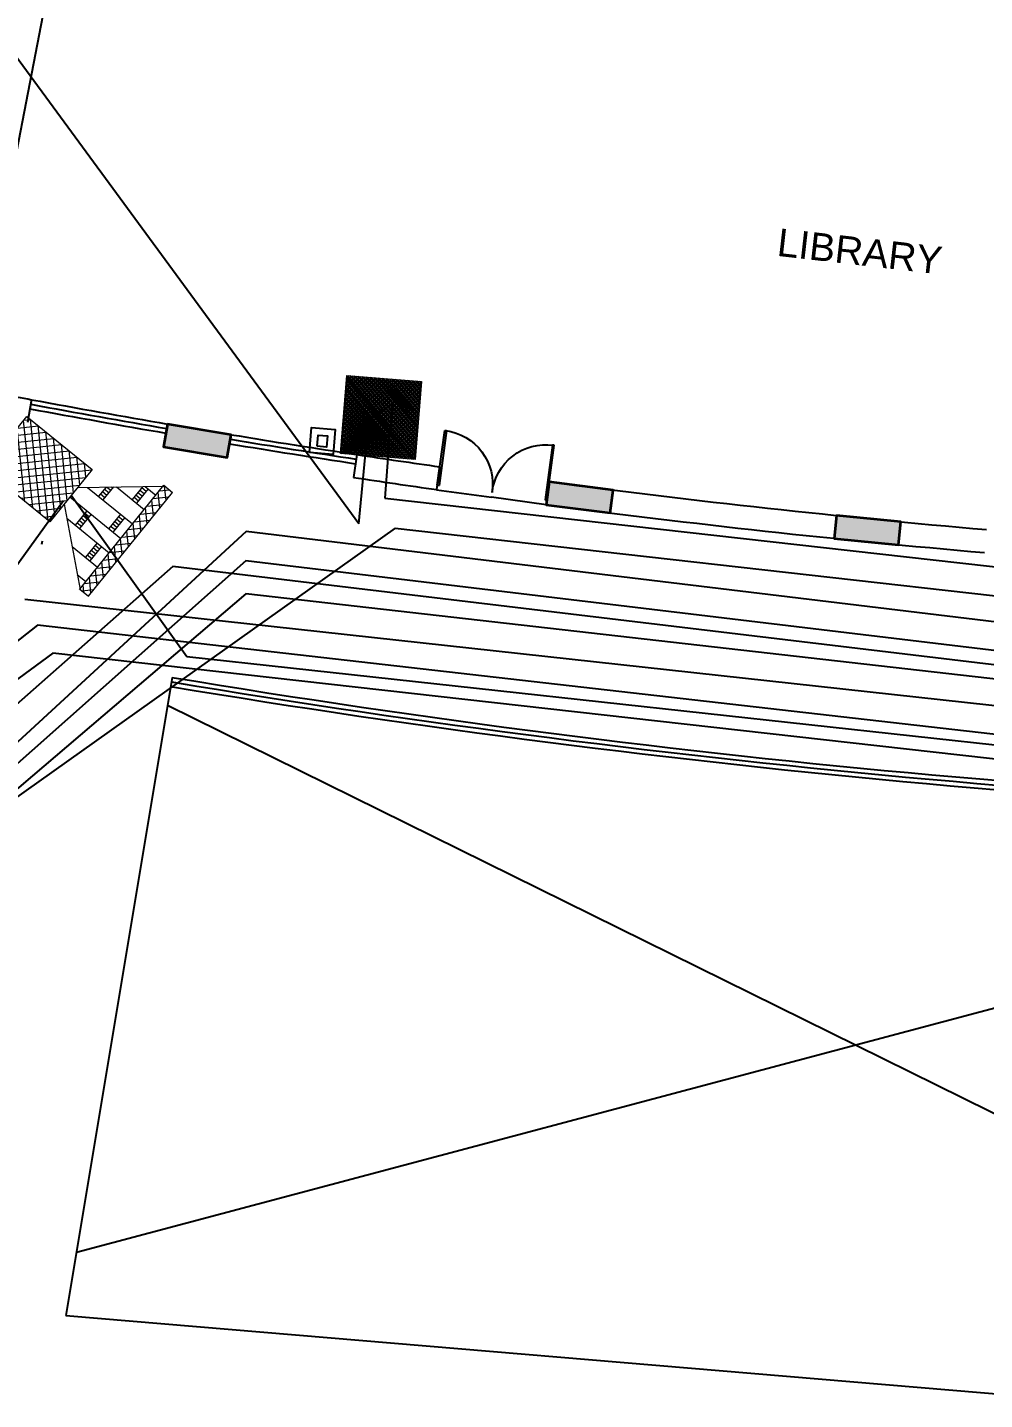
# Model space of a CAD drawing. Header units: inches. Extents: x -221585 to 401252, y -284294 to 332380.
# Drawn here: x 154837 to 155876, y 39467 to 40955 of the extents above; entities that cross this region are included whole.
import ezdxf

# ---------------------------------------------------------------- set-up
doc = ezdxf.new("R2010")
doc.units = ezdxf.units.IN
doc.header["$MEASUREMENT"] = 0
doc.linetypes.add('HIDDEN2', pattern=[0.1875, 0.125, -0.0625])
for name, color, linetype, lineweight in [('A-SEC-TXT', 3, 'Continuous', 0), ('A-WALL', 1, 'Continuous', 9), ('column fa 25', 3, 'Continuous', 35), ('text', 72, 'HIDDEN2', 5), ('Wall mount speaker', 2, 'Continuous', 0)]:
    doc.layers.add(name, color=color, linetype=linetype, lineweight=lineweight)
doc.layers.add('AC-GRND-PATT', color=251, linetype='Continuous')
doc.layers.add('TEL', color=6, linetype='Continuous')
doc.styles.add('DIM', font='arial.ttf')
pattern_1 = [(135, (-206628.523, -439172.145), (31.0767903, 31.0767903), []), (45, (-206628.523, -439172.145), (31.0767903, -31.0767903), [])]

# ---------------------------------------------------------------- blocks, each defined once
blk = doc.blocks.new('RYTRTRTRTRT')
at = {"color": 1}
for p, q in [((42.518, 61.153), (42.518, 61.753)), ((42.518, 61.753), (42.538, 61.753)), ((42.538, 61.753), (42.538, 61.153)), ((43.718, 61.753), (43.698, 61.753)), ((43.698, 61.753), (43.698, 61.153)), ((43.718, 61.153), (43.718, 61.753)), ((42.518, 61.153), (42.538, 61.153)), ((43.718, 61.153), (43.698, 61.153)), ((42.518, 61.103), (43.118, 61.103)), ((43.718, 61.103), (43.118, 61.103))]:
    blk.add_line(p, q, dxfattribs=at)
for centre, start, end in [((42.528, 61.163), 359.0371, 90), ((43.708, 61.163), 90, 180.9629)]:
    blk.add_arc(centre, 0.59, start, end, dxfattribs=at)
blk = doc.blocks.new('dd')
at = {"layer": 'column fa 25', "ltscale": 10}
h = blk.add_hatch(color=3, dxfattribs=at)
h.set_gradient(color1=(141, 141, 141), color2=(145, 145, 145), one_color=1, tint=0.57, name='CYLINDER')
h.paths.add_polyline_path([(177327.8, 119886), (177352.8, 119886), (177352.8, 119956), (177327.8, 119956)])
at = {"layer": 'column fa 25', "color": 1, "ltscale": 10}
blk.add_lwpolyline([(177327.8, 119886), (177352.8, 119886), (177352.8, 119956), (177327.8, 119956)], close=True, dxfattribs=at)
blk = doc.blocks.new('A$C54490F4E')
at = {"layer": 'Wall mount speaker', "ltscale": 0.1}
h = blk.add_hatch(dxfattribs=at)
h.set_pattern_fill('ANSI31', color=3, scale=50, style=0)
h.paths.add_polyline_path([(347.4, 331.9), (0, 331.9), (0, 0), (347.4, 0)])
at = {"layer": 'Wall mount speaker', "color": 3, "ltscale": 0.1}
blk.add_lwpolyline([(0, 331.9), (347.4, 331.9), (347.4, 0), (0, 0)], close=True, dxfattribs=at)
blk = doc.blocks.new('A$C1A917D7C')
at = {"layer": 'TEL', "elevation": 0}
for points in [[(0, 956), (227, 956), (227, 744), (0, 744)], [(63, 893), (164, 893), (164, 807), (63, 807)]]:
    blk.add_lwpolyline(points, close=True, dxfattribs=at)
at = {"layer": 'Wall mount speaker', "color": 2, "ltscale": 0.1, "xscale": 2.038325862171721, "yscale": 2.038325862171721, "zscale": 2.038325862171721}
blk.add_blockref('A$C54490F4E', (14, 0), dxfattribs=at)
blk = doc.blocks.new('A$C08703A85')
at = {"layer": 'AC-GRND-PATT', "lineweight": -2, "ltscale": 0.1}
h = blk.add_hatch(dxfattribs=at)
h.set_pattern_fill('ANSI37', color=0, scale=351.593746)
h.set_pattern_definition(pattern_1)
h.paths.add_polyline_path([(0, 836.8), (67.5, 836.8), (70.3, 834.4), (70.3, 5.9), (63.2, 0), (0, 0)])
h = blk.add_hatch(dxfattribs=at)
h.set_pattern_fill('BRSTONE', color=0, scale=351.593746)
h.set_pattern_definition([(180, (-206628.52, -439172.15), (-7e-13, 116.025936), []), (90, (-206944.96, -439172.15), (175.79687, 116.025936), [116.02594, -116.02594]), (90, (-206909.8, -439172.15), (175.79687, 116.025936), [116.02594, -116.02594]), (180, (-206944.96, -439152.81), (-175.796873, 116.025936), [-316.43437, 35.159375]), (180, (-206944.96, -439133.47), (-175.796873, 116.025936), [-316.43437, 35.159375]), (180, (-206944.96, -439114.13), (-175.796873, 116.025936), [-316.43437, 35.159375]), (180, (-206944.96, -439094.8), (-175.796873, 116.025936), [-316.43437, 35.159375]), (180, (-206944.96, -439075.46), (-175.796873, 116.025936), [-316.43437, 35.159375])])
h.paths.add_polyline_path([(70.3, 834.4), (481.5, 486), (481.5, 351.6), (70.3, 5.9)])
h = blk.add_hatch(dxfattribs=at)
h.set_pattern_fill('ANSI37', color=0, scale=351.593746)
h.set_pattern_definition(pattern_1)
h.paths.add_polyline_path([(1008.8, 627.6), (1008.8, 205.7), (481.5, 205.7), (481.5, 416.6), (481.5, 627.6)])
at = {"layer": 'A-WALL', "color": 10, "lineweight": -2, "ltscale": 0.1}
for p, q in [((0, 836.8), (0, 0)), ((70.3, 836.8), (0, 836.8)), ((481.5, 486), (67.5, 836.8)), ((70.3, 838.6), (70.3, 0)), ((481.5, 205.7), (481.5, 627.6)), ((481.5, 627.6), (1008.8, 627.6)), ((1008.8, 627.6), (1008.8, 205.7)), ((498.6, 471.5), (494.6, 474.9)), ((481.5, 351.6), (63.2, 0)), ((481.5, 205.7), (481.5, 416.6)), ((1008.8, 205.7), (481.5, 205.7))]:
    blk.add_line(p, q, dxfattribs=at)
at = {"layer": 'A-WALL', "color": 10, "linetype": 'ByBlock', "lineweight": -2, "ltscale": 0.1}
blk.add_line((70.3, 0), (0, 0), dxfattribs=at)
blk = doc.blocks.new('A$C1C8104B6')
at = {"color": 6}
for points in [[(736.5, 0), (887, 0), (887, 146), (736.5, 146)], [(759.5, 23), (864, 23), (864, 123), (759.5, 123)]]:
    blk.add_lwpolyline(points, close=True, dxfattribs=at)
at = {"layer": 'A-SEC-TXT', "rotation": 270}
blk.add_blockref('A$C08703A85', (89.9, 1008.8), dxfattribs=at)

msp = doc.modelspace()

# ---------------------------------------------------------------- linework, layer by layer
at = {"color": 4, "ltscale": 10}
for p, q in [((154907.8, 41245.6), (154775.5, 40563.3)), ((154841.7, 40551.1, 0.4), (154837.3, 40526.2, 0.4)), ((154989.3, 40524.5), (154984.9, 40499.9, 0)), ((155058.3, 40512.9), (155054.1, 40488.1, 0)), ((155194.7, 40491.4, 0.4), (155191, 40466.7, 0.4)), ((155284.6, 40478.2, 0), (155281.2, 40453.4, 0.4)), ((155403.3, 40462, 0), (155400.2, 40437.1, 0))]:
    msp.add_line(p, q, dxfattribs=at)
at = {"color": 6}
for p, q in [((155196.9, 40416.2), (154820.2, 40929.3)), ((155207.6, 40529.8), (155232.8, 40546.2)), ((155232.8, 40546.2), (155225, 40444.3)), ((155196.9, 40416.2), (155207.6, 40529.8)), ((155225, 40444.3), (156048.3, 40351.5)), ((155236.1, 40411.7), (153946.7, 39495.3, 0.7)), ((155236.1, 40411.7), (156045, 40320.6))]:
    msp.add_line(p, q, dxfattribs=at)
at = {"color": 144}
for p, q in [((154876.3, 40441.3), (154158.2, 39446.7, 0.8)), ((155010.2, 40272.2), (154884.6, 40446.9)), ((156095.9, 40153.5), (155010.2, 40272.2))]:
    msp.add_line(p, q, dxfattribs=at)
at = {"color": 1}
for p, q in [((155074.7, 40408.1), (154053.6, 39470.4, 0.4)), ((156068, 40288), (155074.7, 40408.1)), ((155074.1, 40376.3), (154052.9, 39470.1, 0.9)), ((156053.7, 40258.8), (155074.1, 40376.3)), ((155074.3, 40340.6), (154053.7, 39470.9, 0.9)), ((156053.3, 40228.9), (155074.3, 40340.6))]:
    msp.add_line(p, q, dxfattribs=at)
at = {"color": 5}
msp.add_line((154853, 40394.2, -0.4), (154853.6, 40397.8, -0.4), dxfattribs=at)
at = {"color": 244}
for p, q in [((154995, 40370.2), (153991.7, 39485.1, 0.7)), ((156057.1, 40243), (154995, 40370.2))]:
    msp.add_line(p, q, dxfattribs=at)
at = {"color": 42}
for p, q in [((156072.9, 40198.5), (154834.6, 40334.4)), ((154848, 40306.4), (153841.3, 39523.4, 0.8)), ((156075.4, 40166.6), (154848, 40306.4)), ((154864.9, 40276.2), (153843.8, 39525.5, 0.8)), ((156069.7, 40140.5), (154864.9, 40276.2))]:
    msp.add_line(p, q, dxfattribs=at)
at = {"color": 2, "ltscale": 10}
msp.add_line((154994.2, 40249.9), (154879.1, 39557.9), dxfattribs=at)
at = {"color": 2, "ltscale": 8}
for p, q in [((154989.2, 40219.6), (156628.5, 39411)), ((156638.6, 40090.9, 0.4), (154890.5, 39626.4, 0.4)), ((154879.1, 39557.9), (156628.5, 39411))]:
    msp.add_line(p, q, dxfattribs=at)
at = {"color": 4, "ltscale": 10}
msp.add_arc((156813.4, 51180.5), 10810.9, 259.13441, 259.49134, dxfattribs=at)
at = {"color": 5, "ltscale": 8}
for radius, start, end in [(10820, 259.48942, 260.28331), (10815, 259.48928, 260.28353), (10810, 259.48914, 260.28376), (10810, 260.6548, 261.38667), (10820, 260.654, 261.38667), (10815, 260.6544, 261.38667)]:
    msp.add_arc((156813.7, 51179.5, 0.4), radius, start, end, dxfattribs=at)
at = {"color": 4, "ltscale": 8}
for radius, start, end in [(10810, 261.38667, 261.86848), (10835, 261.38667, 261.86924), (10810, 262.50393, 265.03425), (10835, 262.5041, 265.03425)]:
    msp.add_arc((156813.7, 51179.5, 0.4), radius, start, end, dxfattribs=at)
at = {"color": 2, "ltscale": 8}
for radius, end in [(11083.5, 269.12319), (11078.5, 269.14904), (11088.5, 269.09737)]:
    msp.add_arc((156813.3, 51178), radius, 260.54951, end, dxfattribs=at)

# ---------------------------------------------------------------- block references
at = {"color": 4, "xscale": -100.0000000000025, "yscale": 99.99999999999999, "zscale": 100, "rotation": 352.2590993074953}
msp.add_blockref('RYTRTRTRTRT', (158790.2, 33809.8, 0), dxfattribs=at)
at = {"layer": 'A-SEC-TXT', "color": 30, "xscale": 0.12012, "yscale": 0.12012, "zscale": 0.12012, "rotation": 85.40041661992295}
msp.add_blockref('A$C1A917D7C', (155257.9, 40484.3), dxfattribs=at)
at = {"layer": 'A-SEC-TXT', "xscale": 0.17325, "yscale": 0.17325, "zscale": 0.17325, "rotation": 230.9575324248581}
msp.add_blockref('A$C1C8104B6', (154868.9, 40572.6), dxfattribs=at)
at = {"layer": 'column fa 25', "color": 3, "extrusion": (-7.31985e-05, -0.000428336, 1), "rotation": 260.3023753541398}
msp.add_blockref('dd', (66687, 235513, -28.7), dxfattribs=at)
at = {"layer": 'column fa 25', "color": 3, "extrusion": (-5.52745e-05, -0.000431015, 1), "rotation": 262.692134961649}
msp.add_blockref('dd', (59047.5, 231598.8, -26), dxfattribs=at)
at = {"layer": 'column fa 25', "color": 3, "extrusion": (-4.18609e-05, -0.000432524, 1), "rotation": 264.4719749486804}
msp.add_blockref('dd', (53469.1, 228477.3, -24), dxfattribs=at)

# ---------------------------------------------------------------- texts
at = {"layer": 'text', "lineweight": -2, "ltscale": 2, "insert": (155649.6, 40707, 0), "char_height": 30, "width": 355.22, "attachment_point": 7, "rotation": 353.5028, "style": 'DIM'}
msp.add_mtext('{\\C3;LIBRARY}', dxfattribs=at)

doc.saveas('drawing.dxf')
